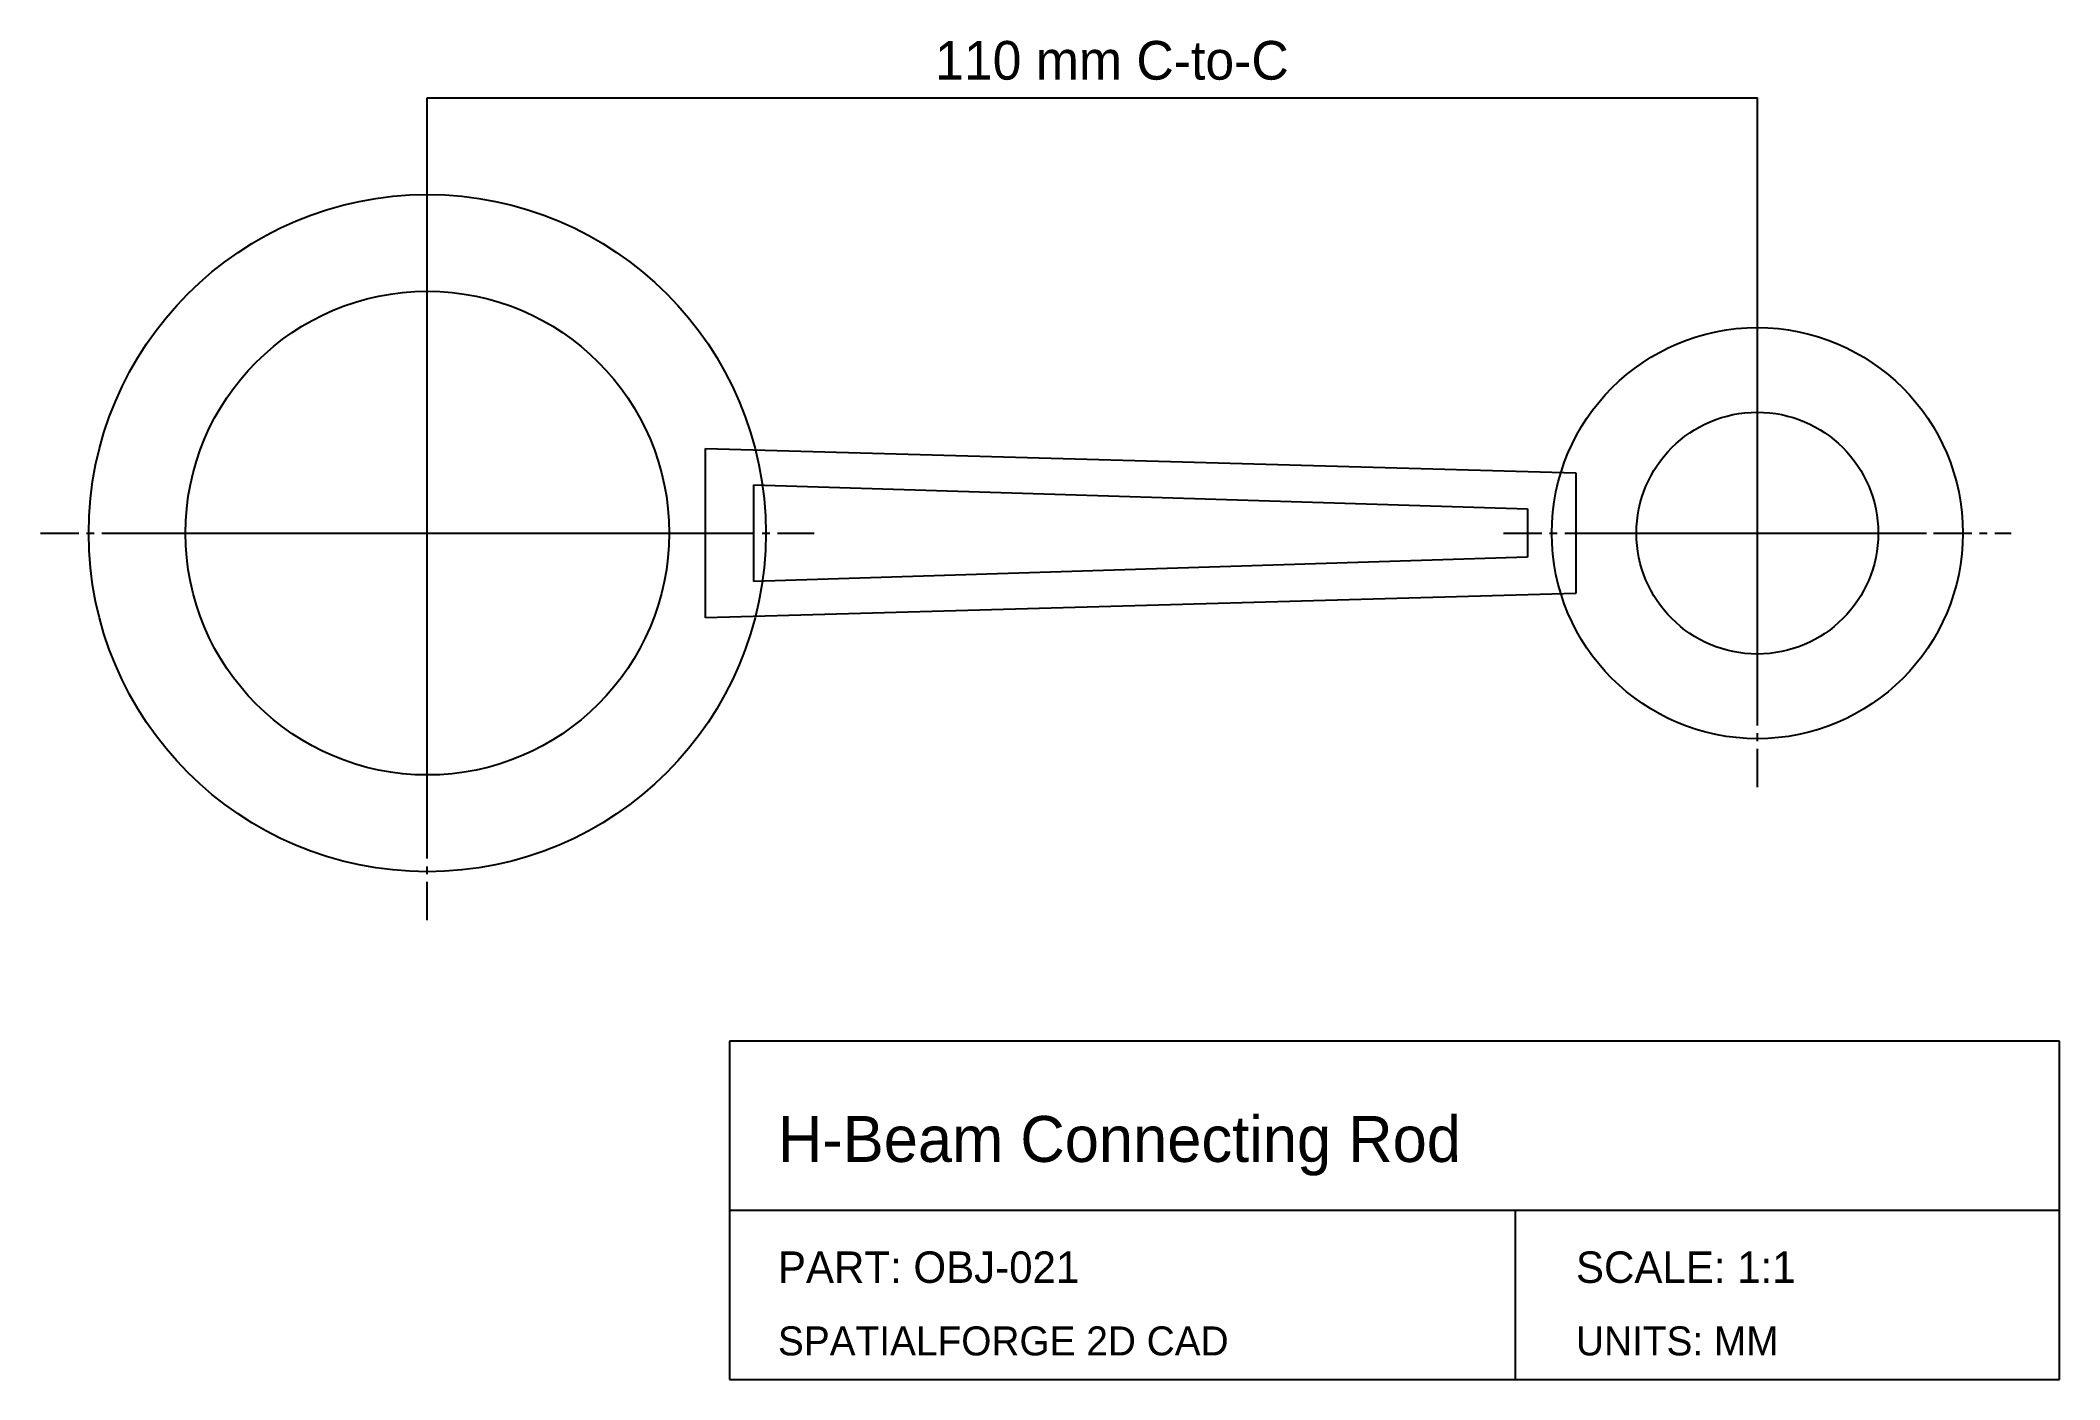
# Model space of a CAD drawing. Header units: millimetres. Extents: x 3 to 170, y -20 to 91.
import ezdxf

# ---------------------------------------------------------------- set-up
doc = ezdxf.new("R2010")
doc.units = ezdxf.units.MM
doc.linetypes.add('CENTER', pattern=[5.08, 3.175, -0.635, 0.635, -0.635])
for name, color, linetype in [('CENTER', 1, 'CENTER'), ('DIM', 3, 'CONTINUOUS'), ('TITLE', 5, 'CONTINUOUS'), ('VISIBLE', 7, 'CONTINUOUS')]:
    doc.layers.add(name, color=color, linetype=linetype)

msp = doc.modelspace()

# ---------------------------------------------------------------- linework, layer by layer
at = {"layer": 'CENTER', "linetype": 'CENTER'}
for p, q in [((35, 18), (35, 82)), ((35, 26), (35, 74)), ((145, 29), (145, 71)), ((145, 36), (145, 64)), ((3, 50), (67, 50)), ((11, 50), (59, 50)), ((124, 50), (166, 50)), ((131, 50), (159, 50))]:
    msp.add_line(p, q, dxfattribs=at)
at = {"layer": 'DIM'}
for p, q in [((35, 50), (35, 86)), ((35, 86), (145, 86)), ((145, 50), (145, 86))]:
    msp.add_line(p, q, dxfattribs=at)
at = {"layer": 'TITLE', "linetype": 'CONTINUOUS'}
for p, q in [((170, 8), (60, 8)), ((60, 8), (60, -20)), ((170, -20), (170, 8)), ((60, -20), (170, -20))]:
    msp.add_line(p, q, dxfattribs=at)
at = {"layer": 'TITLE'}
for p, q in [((60, -6), (170, -6)), ((125, -20), (125, -6))]:
    msp.add_line(p, q, dxfattribs=at)
at = {"layer": 'VISIBLE', "linetype": 'CONTINUOUS'}
for p, q in [((58, 57), (130, 55)), ((58, 43), (58, 57)), ((62, 54), (126, 52)), ((62, 46), (62, 54)), ((130, 55), (130, 45)), ((126, 52), (126, 48)), ((126, 48), (62, 46)), ((130, 45), (58, 43))]:
    msp.add_line(p, q, dxfattribs=at)
at = {"layer": 'VISIBLE'}
for centre, radius in [((35, 50), 28), ((35, 50), 20), ((145, 50), 17), ((145, 50), 10)]:
    msp.add_circle(centre, radius, dxfattribs=at)

# ---------------------------------------------------------------- texts
at = {"layer": 'DIM'}
msp.add_text('110 mm C-to-C', height=3.2, dxfattribs=at).set_placement((77, 87.5))
at = {"layer": 'TITLE'}
for s, height, p in [('H-Beam Connecting Rod', 3.8, (64, -2)), ('PART: OBJ-021', 2.6, (64, -12)), ('SCALE: 1:1', 2.6, (130, -12)), ('SPATIALFORGE 2D CAD', 2.4, (64, -18)), ('UNITS: MM', 2.4, (130, -18))]:
    msp.add_text(s, height=height, dxfattribs=at).set_placement(p)

doc.saveas('drawing.dxf')
